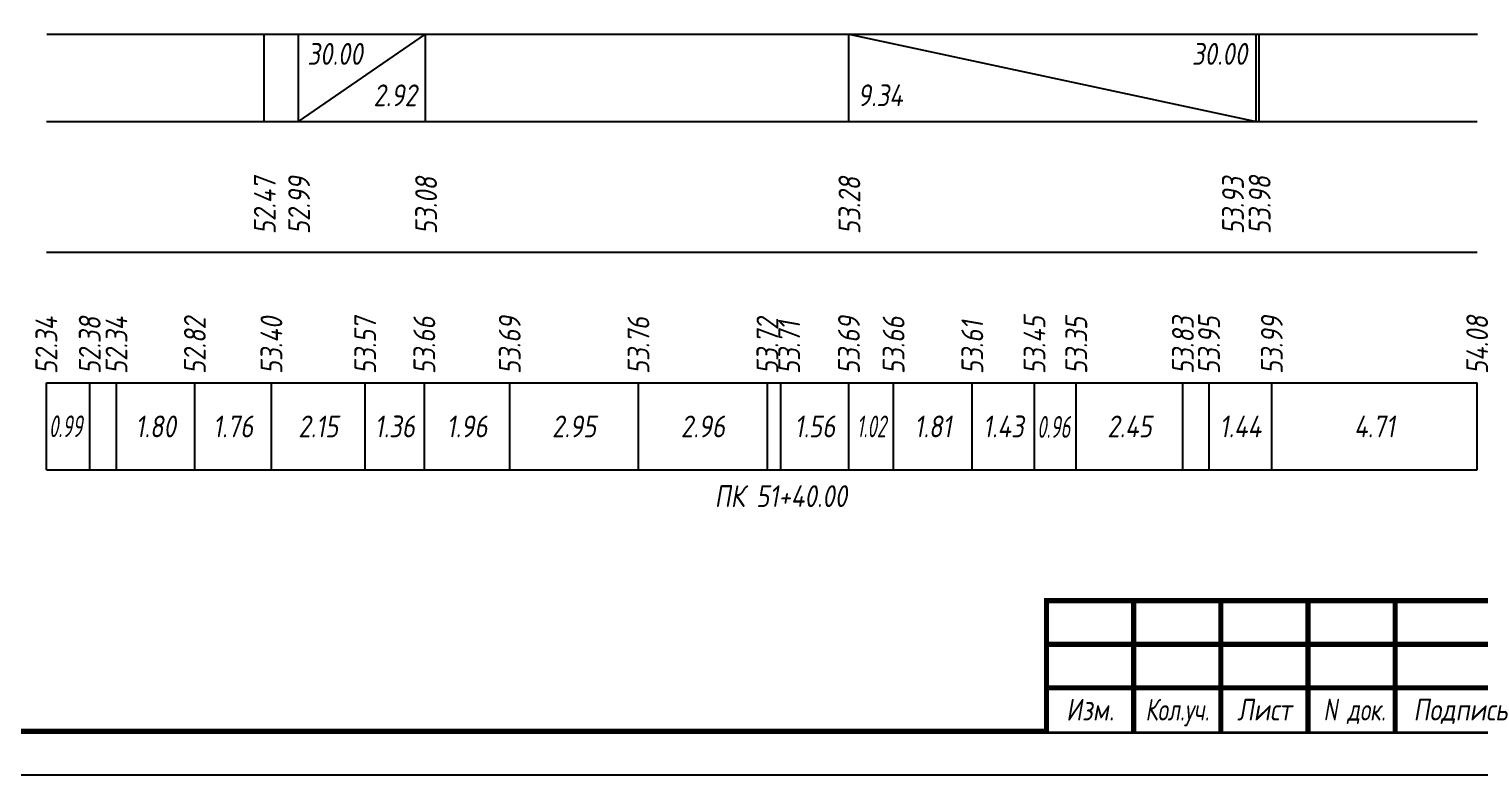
# Model space of a CAD drawing. Extents: x -717 to 1451, y -133302 to 233.
# Drawn here: x 83.2 to 249.7, y -81112.4 to -81026.8 of the extents above; entities that cross this region are included whole.
import ezdxf
from ezdxf.enums import TextEntityAlignment as Align

# ---------------------------------------------------------------- set-up
doc = ezdxf.new("R2010")
doc.units = 0
for name, color, linetype in [('Зарамочное оформление', 7, 'Continuous'), ('Код_510', 7, 'Continuous'), ('Код_516', 1, 'Continuous'), ('Подписи поперечников', 7, 'Continuous'), ('Таблица', 7, 'Continuous')]:
    doc.layers.add(name, color=color, linetype=linetype)
doc.styles.add('М', font='romand.shx', dxfattribs={"width": 0.8, "oblique": 10, "height": 2.5})

# ---------------------------------------------------------------- blocks, each defined once
blk = doc.blocks.new('Штамп')
at = {"linetype": 'Continuous'}
blk.add_wipeout([(199.95, -411.25), (384.95, -411.25), (384.95, -426.25), (199.95, -426.25)], dxfattribs=at).dxf.layer = 'Зарамочное оформление'
at = {"layer": 'Зарамочное оформление', "linetype": 'Continuous', "lineweight": -3, "const_width": 0.6, "flags": 128}
for points in [[(199.95, -426.25), (199.95, -411.25), (384.95, -411.25)], [(209.95, -411.25), (209.95, -426.25)], [(219.95, -411.25), (219.95, -426.25)], [(229.95, -411.25), (229.95, -426.25)], [(239.95, -411.25), (239.95, -426.25)], [(199.95, -416.25), (264.95, -416.25)], [(199.95, -421.25), (264.95, -421.25)]]:
    blk.add_lwpolyline(points, dxfattribs=at)
at = {"layer": 'Зарамочное оформление', "linetype": 'Continuous', "style": 'М', "oblique": 10}
for s, width, p in [('Изм.', 0.8, (204.95, -423.75)), ('Кол.уч.', 0.7, (214.95, -423.75)), ('Лист', 0.8, (224.95, -423.75)), ('N док.', 0.7, (235.28, -423.75)), ('Подпись', 0.8, (247.45, -423.75))]:
    blk.add_text(s, height=2.5, dxfattribs=dict(at, width=width)).set_placement(p, align=Align.MIDDLE_CENTER)
blk = doc.blocks.new('шифр')
blk.add_blockref('Штамп', (0, -80741))

msp = doc.modelspace()

# ---------------------------------------------------------------- linework, layer by layer
at = {"flags": 128}
msp.add_lwpolyline([(-30.054, -81112.421), (389.946, -81112.421), (389.946, -80815.421), (-30.054, -80815.421)], close=True, dxfattribs=at)
at = {"const_width": 0.6, "flags": 128}
msp.add_lwpolyline([(-10.054, -81107.421), (384.946, -81107.421), (384.946, -80820.421), (-10.054, -80820.421)], close=True, dxfattribs=at)
at = {"layer": 'Код_510'}
for p, q in [((85.222, -81077.421), (85.222, -81067.421)), ((90.194, -81077.421), (90.194, -81067.421)), ((93.261, -81077.421), (93.261, -81067.421)), ((102.255, -81077.421), (102.255, -81067.421)), ((111.037, -81077.421), (111.037, -81067.421)), ((121.798, -81077.421), (121.798, -81067.421)), ((128.578, -81077.421), (128.578, -81067.421)), ((138.374, -81077.421), (138.374, -81067.421)), ((153.143, -81077.421), (153.143, -81067.421)), ((167.935, -81077.421), (167.935, -81067.421)), ((169.479, -81077.421), (169.479, -81067.421)), ((177.287, -81077.421), (177.287, -81067.421)), ((182.412, -81077.421), (182.412, -81067.421)), ((191.441, -81077.421), (191.441, -81067.421)), ((198.572, -81077.421), (198.572, -81067.421)), ((203.367, -81077.421), (203.367, -81067.421)), ((215.6, -81077.421), (215.6, -81067.421)), ((218.593, -81077.421), (218.593, -81067.421)), ((225.797, -81077.421), (225.797, -81067.421)), ((249.353, -81077.421), (249.353, -81067.421))]:
    msp.add_line(p, q, dxfattribs=at)
at = {"layer": 'Код_516'}
for p, q in [((110.222, -81037.421), (110.222, -81027.421)), ((114.153, -81037.421), (114.153, -81027.421)), ((114.153, -81037.421), (128.729, -81027.421)), ((128.729, -81037.421), (128.729, -81027.421)), ((177.287, -81037.421), (177.287, -81027.421)), ((177.287, -81027.421), (223.984, -81037.421)), ((223.984, -81037.421), (223.984, -81027.421)), ((223.984, -81037.421), (223.984, -81027.421)), ((224.353, -81037.421), (224.353, -81027.421))]:
    msp.add_line(p, q, dxfattribs=at)
at = {"layer": 'Таблица'}
for p, q in [((85.276, -81027.421), (249.407, -81027.421)), ((85.222, -81037.421), (249.353, -81037.421)), ((85.222, -81052.421), (249.353, -81052.421)), ((85.222, -81067.421), (249.353, -81067.421)), ((85.222, -81077.421), (249.353, -81077.421))]:
    msp.add_line(p, q, dxfattribs=at)

# ---------------------------------------------------------------- texts
at = {"layer": 'Код_510', "style": 'М', "oblique": 10, "width": 0.8}
for s, p in [('52.34', (85.222, -81066.421)), ('52.38', (90.194, -81066.421)), ('52.34', (93.261, -81066.421)), ('52.82', (102.255, -81066.421)), ('53.40', (111.037, -81066.421)), ('53.57', (121.798, -81066.421)), ('53.66', (128.578, -81066.421)), ('53.69', (138.374, -81066.421)), ('53.72', (167.935, -81066.421)), ('53.69', (177.287, -81066.421)), ('53.66', (182.412, -81066.421)), ('53.45', (198.572, -81066.421)), ('53.35', (203.367, -81066.421)), ('53.83', (215.6, -81066.421)), ('53.95', (218.593, -81066.421)), ('53.99', (225.797, -81066.421)), ('54.08', (249.353, -81066.421)), ('53.76', (153.143, -81066.421)), ('53.71', (170.435, -81066.421)), ('53.61', (191.441, -81066.421))]:
    msp.add_text(s, height=2.5, rotation=90, dxfattribs=at).set_placement(p, align=Align.MIDDLE_LEFT)
at = {"layer": 'Код_510', "style": 'М', "oblique": 10}
for s, width, p in [('0.99', 0.6, (87.427, -81072.404)), ('1.80', 0.8, (97.758, -81072.421)), ('1.76', 0.8, (106.646, -81072.421)), ('2.15', 0.8, (116.417, -81072.421)), ('1.36', 0.8, (125.188, -81072.421)), ('1.96', 0.8, (133.476, -81072.421)), ('2.95', 0.8, (145.759, -81072.421)), ('2.96', 0.8, (160.539, -81072.421)), ('1.56', 0.8, (173.383, -81072.421)), ('1.02', 0.6, (179.849, -81072.421)), ('1.81', 0.8, (186.926, -81072.421)), ('1.43', 0.8, (195.007, -81072.421)), ('0.96', 0.6, (200.77, -81072.477)), ('2.45', 0.8, (209.483, -81072.421)), ('1.44', 0.8, (222.195, -81072.421)), ('4.71', 0.8, (237.575, -81072.421))]:
    msp.add_text(s, height=2.5, dxfattribs=dict(at, width=width)).set_placement(p, align=Align.MIDDLE_CENTER)
at = {"layer": 'Код_516', "style": 'М', "oblique": 10, "width": 0.8}
msp.add_text('30.00', height=2.5, dxfattribs=at).set_placement((115.153, -81028.421), align=Align.TOP_LEFT)
msp.add_text('30.00', height=2.5, dxfattribs=at).set_placement((222.984, -81028.421), align=Align.TOP_RIGHT)
msp.add_text('2.92', height=2.5, dxfattribs=at).set_placement((127.729, -81036.421), align=Align.BOTTOM_RIGHT)
msp.add_text('9.34', height=2.5, dxfattribs=at).set_placement((178.287, -81036.421), align=Align.BOTTOM_LEFT)
for s, p in [('52.47', (110.276, -81050.371)), ('52.99', (114.208, -81050.371)), ('53.08', (128.783, -81050.371)), ('53.28', (177.342, -81050.371)), ('53.93', (221.346, -81050.371)), ('53.98', (224.407, -81050.371))]:
    msp.add_text(s, height=2.5, rotation=90, dxfattribs=at).set_placement(p, align=Align.MIDDLE_LEFT)
at = {"layer": 'Подписи поперечников', "style": 'М', "oblique": 10, "width": 0.8}
msp.add_text('ПК 51+40.00', height=2.5, dxfattribs=at).set_placement((169.479, -81082.421), align=Align.BOTTOM_CENTER)

# ---------------------------------------------------------------- next in the draw order: block references
msp.add_blockref('шифр', (0, 59.829))

doc.saveas('drawing.dxf')
